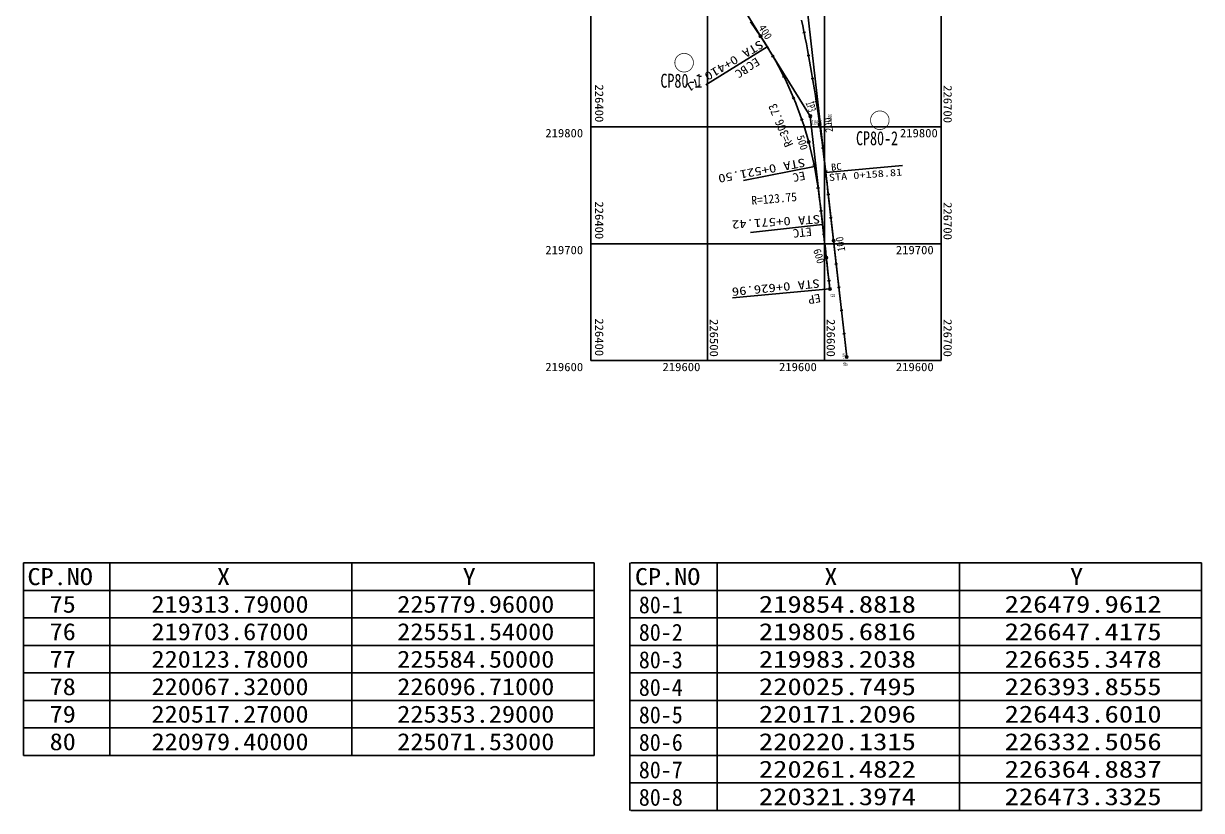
# Model space of a CAD drawing. Extents: x 229178 to 230988, y 219845 to 221404.
# Drawn here: x 229980 to 230988, y 219920 to 220593 of the extents above; entities that cross this region are included whole.
import ezdxf
from ezdxf.enums import TextEntityAlignment as Align

# ---------------------------------------------------------------- set-up
doc = ezdxf.new("R2010")
doc.units = 0
doc.header["$LTSCALE"] = 127
doc.header["$MEASUREMENT"] = 0
doc.layers.get('0').update_dxf_attribs({"linetype": 'CONTINUOUS'})
for name, color, linetype in [('CA-ALGN-CNTL', 2, 'CONTINUOUS'), ('CA-ALGN-IPLN', 1, 'CONTINUOUS'), ('CA-ALGN-IPSM', 2, 'CONTINUOUS'), ('CA-ALGN-STSM', 2, 'CONTINUOUS'), ('CA-ALGN-SUBL', 1, 'CONTINUOUS'), ('CA-ALGN-SUBT', 2, 'CONTINUOUS'), ('CA-ALGN-TEXT', 3, 'CONTINUOUS'), ('CA-TABL-LIN1', 4, 'CONTINUOUS'), ('CA-TABL-LIN2', 1, 'CONTINUOUS'), ('CA-TABL-TEX1', 6, 'CONTINUOUS'), ('CA-TABL-TEX2', 3, 'CONTINUOUS'), ('CA-TEXT', 3, 'CONTINUOUS'), ('CV-GRID-LINE', 1, 'CONTINUOUS'), ('CV-GRID-TEXT', 4, 'CONTINUOUS'), ('CV-SURV-SYMB', 3, 'CONTINUOUS'), ('CV-SURV-TEXT', 3, 'CONTINUOUS')]:
    doc.layers.add(name, color=color, linetype=linetype)
doc.styles.add('GHS', font='DotumChe.ttf')
doc.styles.add('GTXT', font='DotumChe.ttf')

# ---------------------------------------------------------------- blocks, each defined once
blk = doc.blocks.new('CVSVCPM')
at = {"const_width": 0.15}
blk.add_lwpolyline([(0, 2, -1), (0, -2, -1), (0, 2)], format="xyb", dxfattribs=at)
at = {"style": 'GTXT', "flags": 1}
blk.add_attdef('NO', text='', height=2.5, dxfattribs=at).set_placement((0, 4.76), align=Align.MIDDLE)
blk = doc.blocks.new('CASTAMM')
blk.add_line((0, -1.5), (0, 1.5))
blk.add_circle((0, 0), 1.3)
at = {"style": 'GTXT', "flags": 1}
for tag, p in [('XSEC_DAT', (0, -6.9)), ('STA_DST', (0, -3.6))]:
    blk.add_attdef(tag, text='', height=2.5, dxfattribs=at).set_placement(p, align=Align.MIDDLE)
blk = doc.blocks.new('CAIPMRK')
at = {"const_width": 0.1}
blk.add_lwpolyline([(-2, 0, -1), (2, 0, -1)], format="xyb", close=True, dxfattribs=at)
blk.add_circle((0, 0), 1.5)
blk = doc.blocks.new('CASTAMS')
blk.add_line((0, -1.5), (0, 1.5))
at = {"style": 'GTXT', "flags": 1}
for tag, p in [('XSEC_DAT', (0, -6.9)), ('STA_DST', (0, -3.6))]:
    blk.add_attdef(tag, text='', height=2.5, dxfattribs=at).set_placement(p, align=Align.MIDDLE)

msp = doc.modelspace()

# ---------------------------------------------------------------- linework, layer by layer
at = {"layer": 'CA-ALGN-CNTL'}
for points in [[(230602.4, 220594.1), (230605.3, 220590), (230608.2, 220585.9), (230611, 220581.8), (230613.7, 220577.6), (230616.4, 220573.4), (230616.8, 220572.8), (230616.9, 220572.6), (230616.9, 220572.6), (230619, 220569.1), (230621.5, 220564.8), (230624, 220560.5), (230626.4, 220556.1), (230628.8, 220551.7), (230631, 220547.2), (230633.2, 220542.7), (230635.3, 220538.2), (230637.3, 220533.6), (230639.3, 220529), (230641.2, 220524.4), (230643, 220519.7), (230644.7, 220515), (230646.4, 220510.3), (230648, 220505.6), (230649.5, 220500.8), (230650.9, 220496), (230652.2, 220491.2), (230653.5, 220486.3), (230654.7, 220481.5), (230655.8, 220476.6), (230656.8, 220471.7), (230657.1, 220470.2), (230657.8, 220466.8), (230658.7, 220461.9), (230659.5, 220456.9), (230660.2, 220452), (230660.9, 220447.1), (230661.6, 220442.1), (230662.2, 220437.1), (230662.8, 220432.2), (230663.4, 220427.2), (230663.9, 220422.2), (230664.1, 220420.8), (230664.5, 220417.3), (230665.1, 220412.3), (230665.6, 220407.3), (230666.2, 220402.4), (230666.8, 220397.4), (230667.3, 220392.4), (230667.9, 220387.5), (230668.4, 220382.5), (230669, 220377.5), (230669.6, 220372.6), (230670.1, 220367.6), (230670.4, 220365.6)], [(230684.8, 220307.4), (230684.2, 220312.4), (230683.6, 220317.4), (230683.1, 220322.3), (230682.5, 220327.3), (230681.9, 220332.3), (230681.4, 220337.2), (230680.8, 220342.2), (230680.3, 220347.2), (230679.7, 220352.2), (230679.1, 220357.1), (230678.6, 220362.1), (230678, 220367.1), (230677.4, 220372), (230676.9, 220377), (230676.3, 220382), (230675.7, 220386.9), (230675.2, 220391.9), (230674.6, 220396.9), (230674.1, 220401.8), (230673.5, 220406.8), (230672.9, 220411.8), (230672.4, 220416.7), (230671.8, 220421.7), (230671.2, 220426.7), (230670.7, 220431.6), (230670.1, 220436.6), (230669.5, 220441.6), (230669, 220446.5), (230668.4, 220451.5), (230667.9, 220456.5), (230667.3, 220461.5), (230666.9, 220465.2), (230666.7, 220466.4), (230666.1, 220471.4), (230665.6, 220476.4), (230664.9, 220481.3), (230664.3, 220486.3), (230663.7, 220491.2), (230663, 220496.2), (230662.3, 220501.1), (230661.7, 220506.1), (230660.9, 220511), (230660.2, 220516), (230659.5, 220520.9), (230658.7, 220525.9), (230657.9, 220530.8), (230657.2, 220535.8), (230656.3, 220540.7), (230655.5, 220545.6), (230654.7, 220550.6), (230653.8, 220555.5), (230653, 220560.4), (230652.1, 220565.3), (230651.2, 220570.2), (230650.2, 220575.2), (230649.3, 220580.1), (230648.3, 220585), (230648.2, 220585.8), (230648.2, 220585.8), (230647.2, 220590.7), (230646.2, 220595.6)]]:
    msp.add_lwpolyline(points, dxfattribs=at)
at = {"layer": 'CA-ALGN-IPLN'}
for p, q in [((230574.9, 220640.4), (230653.6, 220513.4)), ((230684.8, 220307.4), (230646.7, 220643.3)), ((230653.6, 220513.4), (230670.4, 220365.6))]:
    msp.add_line(p, q, dxfattribs=at)
at = {"layer": 'CA-ALGN-SUBL'}
for p, q in [((230616.8, 220572.8), (230564.1, 220540.1)), ((230657.1, 220470.2), (230596.3, 220458.3)), ((230666.8, 220465.3), (230732.6, 220471.2)), ((230664.1, 220420.8), (230602.5, 220413.8)), ((230670.4, 220365.6), (230586.9, 220358))]:
    msp.add_line(p, q, dxfattribs=at)
at = {"layer": 'CA-TABL-LIN1'}
for p, q in [((229980.3, 220131.3), (230468.5, 220131.3)), ((230468.5, 220131.3), (230468.5, 219966.7)), ((230500.1, 220131.3), (230988.3, 220131.3)), ((230988.3, 220131.3), (230988.3, 219919.6)), ((229980.3, 220107.8), (230468.5, 220107.8)), ((230500.1, 220107.8), (230988.3, 220107.8)), ((229980.3, 219966.7), (230468.5, 219966.7)), ((230500.1, 219919.6), (230988.3, 219919.6))]:
    msp.add_line(p, q, dxfattribs=at)
for points in [[(229980.3, 219966.7), (229980.3, 220013.7), (229980.3, 220131.3)], [(230468.5, 219966.7), (230468.5, 220013.7), (230468.5, 220131.3)], [(230499, 219919.6), (230499, 220013.7), (230499, 220131.3)]]:
    msp.add_lwpolyline(points, dxfattribs=at)
at = {"layer": 'CA-TABL-LIN2'}
for p, q in [((230054.2, 220131.3), (230054.2, 220013.7)), ((230261.3, 220131.3), (230261.3, 220013.7)), ((230574, 220131.3), (230574, 220013.7)), ((230781.2, 220131.3), (230781.2, 220013.7)), ((230468.5, 220084.3), (229980.3, 220084.3)), ((229980.3, 220084.3), (230468.5, 220084.3)), ((230500.1, 220084.3), (230988.3, 220084.3)), ((230988.3, 220084.3), (230500.1, 220084.3)), ((229980.3, 220060.7), (230468.5, 220060.7)), ((230500.1, 220060.7), (230988.3, 220060.7)), ((229980.3, 220037.2), (230468.5, 220037.2)), ((230500.1, 220037.2), (230988.3, 220037.2)), ((229980.3, 220013.7), (230468.5, 220013.7)), ((229980.3, 220013.7), (230468.5, 220013.7)), ((230054.2, 220013.7), (230054.2, 219966.7)), ((230261.3, 220013.7), (230261.3, 219966.7)), ((230500.1, 220013.7), (230988.3, 220013.7)), ((230500.1, 220013.7), (230988.3, 220013.7)), ((230574, 220013.7), (230574, 219919.6)), ((230781.2, 220013.7), (230781.2, 219919.6)), ((229980.3, 219990.2), (230468.5, 219990.2)), ((230500.1, 219990.2), (230988.3, 219990.2)), ((230500.1, 219966.7), (230988.3, 219966.7)), ((230500.1, 219943.1), (230988.3, 219943.1)), ((230500.1, 219943.1), (230988.3, 219943.1))]:
    msp.add_line(p, q, dxfattribs=at)
at = {"layer": 'CV-GRID-LINE'}
for p, q in [((230465.7, 220304.3), (230465.7, 220604.3)), ((230565.7, 220404.3), (230565.7, 220604.3)), ((230665.7, 220504.3), (230665.7, 220604.3)), ((230765.7, 220504.3), (230765.7, 220604.3)), ((230465.7, 220504.3), (230765.7, 220504.3)), ((230665.7, 220404.3), (230665.7, 220504.3)), ((230765.7, 220404.3), (230765.7, 220504.3)), ((230465.7, 220404.3), (230765.7, 220404.3)), ((230565.7, 220304.3), (230565.7, 220404.3)), ((230665.7, 220304.3), (230665.7, 220404.3)), ((230765.7, 220304.3), (230765.7, 220404.3)), ((230465.7, 220304.3), (230765.7, 220304.3))]:
    msp.add_line(p, q, dxfattribs=at)

# ---------------------------------------------------------------- block references
at = {"layer": 'CA-ALGN-IPSM', "xscale": 0.7, "yscale": 0.7}
for p, rotation in [((230653.6, 220513.4), 1.699124630378637), ((230670.4, 220365.6), 192.8052161567108), ((230684.8, 220307.4), 3.377994598666503)]:
    msp.add_blockref('CAIPMRK', p, dxfattribs=dict(at, rotation=rotation))
at = {"layer": 'CA-ALGN-STSM', "xscale": 0.8, "yscale": 0.8}
for p, rotation in [((230611, 220581.8), 301.887061064962), ((230661.7, 220506.1), 277.6664550945682), ((230652.2, 220491.2), 105.6202186602763), ((230673.5, 220406.8), 96.47499363015874), ((230667.3, 220392.4), 276.4750259366486), ((230670.4, 220365.6), 96.47502593658551), ((230684.8, 220307.4), 96.4749936379667)]:
    msp.add_blockref('CASTAMM', p, dxfattribs=dict(at, rotation=rotation))
at = {"layer": 'CA-ALGN-STSM', "xscale": 0.8, "yscale": 0.8, "zscale": 0.8}
for p, rotation in [((230648.3, 220585), 101.1042459094525), ((230621.5, 220564.8), 300.0969116219148), ((230652.1, 220565.3), 100.3403863319427), ((230631, 220547.2), 296.360960066594), ((230655.5, 220545.6), 99.57624955464121), ((230639.3, 220529), 292.6251537991909), ((230658.7, 220525.9), 98.8124188379125), ((230646.4, 220510.3), 288.8892758514046), ((230664.3, 220486.3), 97.28441892635794), ((230656.8, 220471.7), 281.4174109849329), ((230666.7, 220466.4), 96.52054990555578), ((230660.2, 220452), 278.3221796926539), ((230669, 220446.5), 96.47502593659064), ((230662.8, 220432.2), 276.7190083030456), ((230671.2, 220426.7), 96.47499363020773), ((230665.1, 220412.3), 276.4750259369667), ((230675.7, 220386.9), 96.4750259373428), ((230669.6, 220372.6), 276.4750259365905), ((230678, 220367.1), 96.47502593696673), ((230680.3, 220347.2), 96.47502593696673), ((230682.5, 220327.3), 96.47499363796356)]:
    msp.add_blockref('CASTAMS', p, dxfattribs=dict(at, rotation=rotation))
at = {"layer": 'CV-SURV-SYMB', "xscale": 3.981049539986998, "yscale": 3.981049539986998, "zscale": 4.423388377792435}
for p in [(230545.6, 220559.1), (230713.1, 220509.9)]:
    msp.add_blockref('CVSVCPM', p, dxfattribs=at)

# ---------------------------------------------------------------- texts
at = {"layer": 'CA-ALGN-SUBT', "style": 'GHS'}
for s, height, rotation, width, p, p2 in [('STA 0+410.71', 7.2, 211.0587, 1.283447, (230610.7, 220578.8), (230546, 220539.8)), ('EC', 7.2, 211.802, 1.100098, (230607.4, 220563.9), (230598.2, 220558.2)), ('BC', 7.2, 211.802, 1.100098, (230597.5, 220557.3), (230588.4, 220551.6)), ('STA 0+521.50', 7.2, 190.85, 1.283447, (230648.5, 220477.4), (230574.2, 220463.2)), ('STA 0+158.81', 5.99, 4.4481, 1.283447, (230669.7, 220457.9), (230732.4, 220462.7)), ('BC', 6, 4.7449, 1.100098, (230671.6, 220466.7), (230680.6, 220467.5)), ('EC', 7.2, 191.1377, 1.100098, (230648.5, 220466.2), (230637.9, 220464.1)), ('STA 0+571.42', 7.2, 183.6569, 1.283447, (230661.8, 220428.9), (230586.3, 220424.1)), ('ETC', 7.2, 186.475, 1.100098, (230654.5, 220418.3), (230638.4, 220416.5)), ('STA 0+626.96', 7.2, 185.7257, 1.283447, (230661.3, 220374), (230586.1, 220366.5)), ('EP', 7.2, 191.1377, 1.100098, (230661.7, 220361.6), (230651.1, 220359.5))]:
    msp.add_text(s, height=height, rotation=rotation, dxfattribs=dict(at, width=width)).set_placement(p, p2, align=Align.FIT)
msp.add_text('R=123.75', height=7.55, rotation=4.8341, dxfattribs=at).set_placement((230603.5, 220437.5))
at = {"layer": 'CA-ALGN-TEXT', "style": 'GHS'}
for s, rotation, p in [('400', 301.4813, (230609, 220589.1)), ('200', 99.1435, (230673.2, 220500)), ('500', 287.1544, (230641.7, 220496)), ('100', 99.1435, (230683.6, 220398.1)), ('600', 287.1544, (230656, 220398.8))]:
    msp.add_text(s, height=6.6, rotation=rotation, dxfattribs=at).set_placement(p)
for s, height, rotation, width, p, p2 in [('IP3', 7, 289.1385, 0.628627, (230649.5, 220524.7), (230652.4, 220516.2)), ('EP', 3.5, 276.475, 0.628627, (230670.9, 220361.2), (230671.2, 220358.2)), ('0 + 000', 2, 96.475, 0.733398, (230683.7, 220303.8), (230682.9, 220310.7)), ('BP', 3.5, 96.475, 0.628627, (230685.6, 220300), (230685.3, 220303))]:
    msp.add_text(s, height=height, rotation=rotation, dxfattribs=dict(at, width=width)).set_placement(p, p2, align=Align.FIT)
at = {"layer": 'CA-TABL-TEX1', "style": 'GHS', "width": 1.128305}
for s, height, p, p2 in [('CP.NO', 14.56, (229983.6, 220112.3), (230039.6, 220112.3)), ('X', 14.6, (230145.8, 220112.3), (230157, 220112.3)), ('Y', 14.6, (230356.1, 220112.3), (230367.3, 220112.3)), ('CP.NO', 14.56, (230503.5, 220112.3), (230559.5, 220112.3)), ('X', 14.6, (230665.6, 220112.3), (230676.8, 220112.3)), ('Y', 14.6, (230875.9, 220112.3), (230887.1, 220112.3))]:
    msp.add_text(s, height=height, dxfattribs=at).set_placement(p, p2, align=Align.FIT)
at = {"layer": 'CA-TABL-TEX2', "style": 'GHS'}
for s, width, p, p2 in [('75', 1.128305, (230002.6, 220088.7), (230025, 220088.7)), ('219313.79000', 1.128305, (230089.8, 220088.7), (230224.2, 220088.7)), ('225779.96000', 1.128305, (230300.1, 220088.7), (230434.5, 220088.7)), ('219854.8818', 1.230878, (230609.6, 220088.7), (230744, 220088.7)), ('226479.9612', 1.230878, (230819.9, 220088.7), (230954.3, 220088.7)), ('76', 1.128305, (230002.6, 220065.2), (230025, 220065.2)), ('219703.67000', 1.128305, (230089.8, 220065.2), (230224.2, 220065.2)), ('225551.54000', 1.128305, (230300.1, 220065.2), (230434.5, 220065.2)), ('219805.6816', 1.230878, (230609.6, 220065.2), (230744, 220065.2)), ('226647.4175', 1.230878, (230819.9, 220065.2), (230954.3, 220065.2)), ('77', 1.128305, (230002.6, 220041.7), (230025, 220041.7)), ('220123.78000', 1.128305, (230089.8, 220041.7), (230224.2, 220041.7)), ('225584.50000', 1.128305, (230300.1, 220041.7), (230434.5, 220041.7)), ('219983.2038', 1.230878, (230609.6, 220041.7), (230744, 220041.7)), ('226635.3478', 1.230878, (230819.9, 220041.7), (230954.3, 220041.7)), ('78', 1.128305, (230002.6, 220018.2), (230025, 220018.2)), ('220067.32000', 1.128305, (230089.8, 220018.2), (230224.2, 220018.2)), ('226096.71000', 1.128305, (230300.1, 220018.2), (230434.5, 220018.2)), ('220025.7495', 1.230878, (230609.6, 220018.2), (230744, 220018.2)), ('226393.8555', 1.230878, (230819.9, 220018.2), (230954.3, 220018.2)), ('79', 1.128305, (230002.6, 219994.7), (230025, 219994.7)), ('220517.27000', 1.128305, (230089.8, 219994.7), (230224.2, 219994.7)), ('225353.29000', 1.128305, (230300.1, 219994.7), (230434.5, 219994.7)), ('220171.2096', 1.230878, (230609.6, 219994.7), (230744, 219994.7)), ('226443.6010', 1.230878, (230819.9, 219994.7), (230954.3, 219994.7)), ('80', 1.128305, (230002.6, 219971.1), (230025, 219971.1)), ('220979.40000', 1.128305, (230089.8, 219971.1), (230224.2, 219971.1)), ('225071.53000', 1.128305, (230300.1, 219971.1), (230434.5, 219971.1)), ('220220.1315', 1.230878, (230609.6, 219971.1), (230744, 219971.1)), ('226332.5056', 1.230878, (230819.9, 219971.1), (230954.3, 219971.1)), ('220261.4822', 1.230878, (230609.6, 219947.6), (230744, 219947.6)), ('226364.8837', 1.230878, (230819.9, 219947.6), (230954.3, 219947.6)), ('220321.3974', 1.230878, (230609.6, 219924.1), (230744, 219924.1)), ('226473.3325', 1.230878, (230819.9, 219924.1), (230954.3, 219924.1))]:
    msp.add_text(s, height=14.56, dxfattribs=dict(at, width=width)).set_placement(p, p2, align=Align.FIT)
for s, p in [('  80-1', (230488, 220088.2)), ('  80-2', (230488, 220064.7)), ('  80-3', (230488, 220041.2)), ('  80-4', (230488, 220017.6)), ('  80-5', (230488, 219994.1)), ('  80-6', (230488, 219970.6)), ('  80-7', (230488, 219947.1)), ('  80-8', (230488, 219923.6))]:
    msp.add_text(s, height=14.56, dxfattribs=at).set_placement(p)
at = {"layer": 'CA-TEXT', "style": 'GHS'}
msp.add_text('R=306.73', height=7.55, rotation=112.6984, dxfattribs=at).set_placement((230639.2, 220489))
at = {"layer": 'CV-GRID-TEXT', "style": 'GHS'}
for s, height, rotation, width, p, p2 in [('226400', 7.2, 270, 1.100098, (230469.4, 220540.5), (230469.4, 220508.1)), ('226700', 7.2, 270, 1.100098, (230767.6, 220539.9), (230767.6, 220507.5)), ('226600', 3.5, 90, 0.628627, (230672.2, 220506.3), (230672.2, 220515.3)), ('226400', 7.2, 270, 1.100098, (230469.4, 220440.5), (230469.4, 220408.1)), ('226700', 7.2, 270, 1.100098, (230767.6, 220439.9), (230767.6, 220407.5)), ('226400', 7.2, 270, 1.100098, (230469.4, 220340.5), (230469.4, 220308.1)), ('226500', 7.2, 270, 1.100098, (230567.6, 220339.9), (230567.6, 220307.5)), ('226600', 7.2, 270, 1.100098, (230667.6, 220339.9), (230667.6, 220307.5)), ('226700', 7.2, 270, 1.100098, (230767.6, 220339.9), (230767.6, 220307.5))]:
    msp.add_text(s, height=height, rotation=rotation, dxfattribs=dict(at, width=width)).set_placement(p, p2, align=Align.FIT)
for s, height, width, p, p2 in [('219800', 3.5, 0.628627, (230654.7, 220506.3), (230663.7, 220506.3)), ('219800', 7.2, 1.100098, (230426.8, 220495.3), (230459.2, 220495.3)), ('219800', 7.2, 1.100098, (230730.3, 220495.3), (230762.7, 220495.3)), ('219700', 7.2, 1.100098, (230426.8, 220395.3), (230459.2, 220395.3)), ('219700', 7.2, 1.100098, (230726.8, 220395.3), (230759.2, 220395.3)), ('219600', 7.2, 1.100098, (230426.8, 220295.3), (230459.2, 220295.3)), ('219600', 7.2, 1.100098, (230527.1, 220295.3), (230559.5, 220295.3)), ('219600', 7.2, 1.100098, (230626.8, 220295.3), (230659.2, 220295.3)), ('219600', 7.2, 1.100098, (230726.8, 220295.3), (230759.2, 220295.3))]:
    msp.add_text(s, height=height, dxfattribs=dict(at, width=width)).set_placement(p, p2, align=Align.FIT)
at = {"layer": 'CV-SURV-TEXT', "style": 'GHS', "width": 0.733398}
for s, p, p2 in [('CP80-1', (230525.3, 220537.7), (230561.3, 220537.7)), ('CP80-2', (230692.7, 220488.5), (230728.7, 220488.5))]:
    msp.add_text(s, height=12, dxfattribs=at).set_placement(p, p2, align=Align.FIT)

doc.saveas('drawing.dxf')
